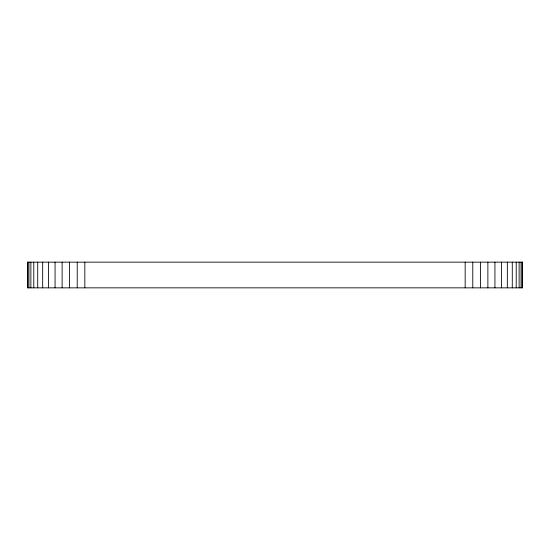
<?xml version="1.0" encoding="UTF-8"?>
<svg xmlns="http://www.w3.org/2000/svg" width="550" height="550" viewBox="0 0 550 550"><rect width="100%" height="100%" fill="white"/><g stroke="black" fill="none" stroke-linecap="round" stroke-linejoin="round"><path stroke-width="0.82" d="M522.17 262.151L522.17 287.849M521.07 262.151L521.07 287.849M519.124 262.151L519.124 287.849M516.216 262.151L516.216 287.849M512.284 262.151L512.284 287.849M507.334 262.151L507.334 287.849M501.483 262.151L501.483 287.849M494.931 262.151L494.931 287.849M487.877 262.151L487.877 287.849M480.466 262.151L480.466 287.849M472.773 262.151L472.773 287.849M465.169 262.151L465.169 287.849M84.831 262.151L84.831 287.849M77.227 262.151L77.227 287.849M69.534 262.151L69.534 287.849M62.123 262.151L62.123 287.849M55.069 262.151L55.069 287.849M48.517 262.151L48.517 287.849M42.666 262.151L42.666 287.849M37.716 262.151L37.716 287.849M33.784 262.151L33.784 287.849M30.876 262.151L30.876 287.849M28.93 262.151L28.93 287.849M27.83 262.151L27.83 287.849M522.5 262.151L27.5 262.151L27.5 287.849L522.5 287.849L522.5 262.151"/></g></svg>
